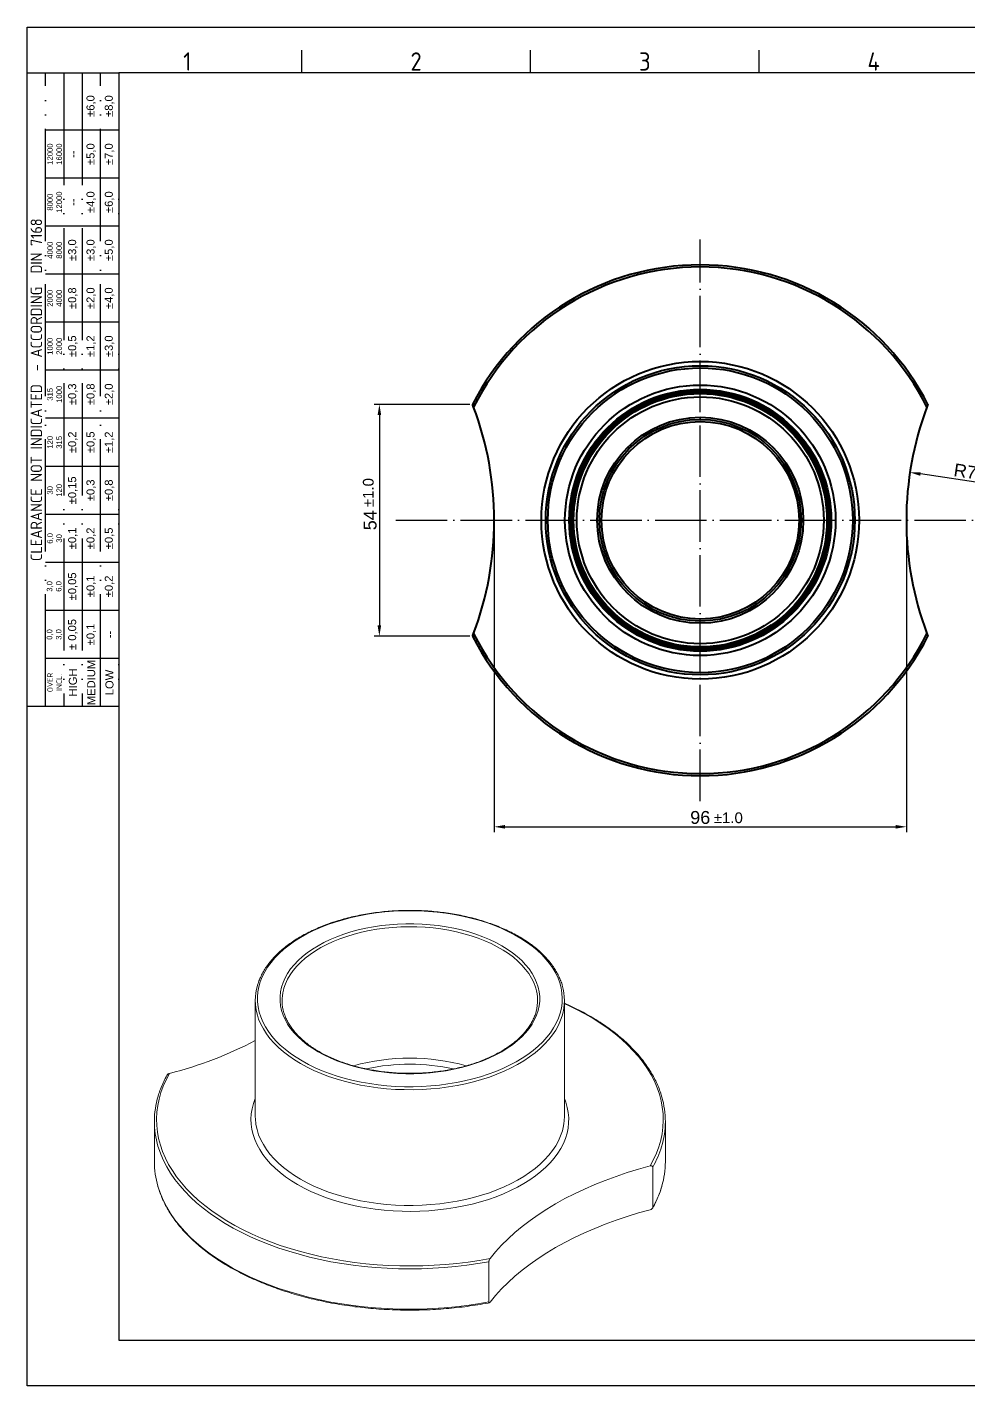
# Model space of a CAD drawing. Header units: millimetres. Extents: x 2429 to 2877, y 1091 to 1407.
# Drawn here: x 2429 to 2648.3, y 1091 to 1407.5 of the extents above; entities that cross this region are included whole.
import ezdxf
from ezdxf.enums import TextEntityAlignment as Align

# ---------------------------------------------------------------- set-up
doc = ezdxf.new("R2010")
doc.units = ezdxf.units.MM
doc.linetypes.add('ACAD_ISO04W100', pattern=[30, 24, -3, 0, -3])
doc.linetypes.add('ACAD_ISO05W100', pattern=[33, 24, -3, 0, -3, 0, -3])
for name, color, linetype, lineweight in [('AM_0', 7, 'Continuous', 40), ('AM_4', 1, 'ACAD_ISO04W100', 25), ('AM_5', 3, 'Continuous', 25), ('AM_BOR', 2, 'ACAD_ISO05W100', 35)]:
    doc.layers.add(name, color=color, linetype=linetype, lineweight=lineweight)
doc.styles.add('ACISOTS', font='isocp.shx', dxfattribs={"height": 1})
doc.styles.get("Standard").update_dxf_attribs({"font": 'arial.ttf'})
doc.dimstyles.new('ISO-25', dxfattribs={"dimtxt": 3, "dimasz": 2.5, "dimexe": 1.25, "dimexo": 0.625, "dimtad": 1, "dimtxsty": 'Standard', "dimcen": 2.5, "dimadec": 0, "dimazin": 0, "dimtfac": 1, "dimtmove": 0, "dimatfit": 3, "dimfxl": 1, "dimarcsym": 0})

# ---------------------------------------------------------------- blocks, each defined once
blk = doc.blocks.new('A3 ZTL')
for p, q in [((19.57, 280.82), (19.57, 9.78)), ((401.17, 280.82), (19.57, 280.82)), ((19.57, 9.78), (401.17, 9.78))]:
    blk.add_line(p, q)
at = {"layer": 'AM_BOR', "color": 135, "linetype": 'Continuous', "lineweight": 25}
for p, q in [((0, 0), (0, 290.61)), ((0, 290.61), (410.96, 290.61)), ((410.96, 0), (0, 0))]:
    blk.add_line(p, q, dxfattribs=at)
at = {"layer": 'AM_BOR', "color": 135, "lineweight": 25}
for p, q in [((58.71, 280.82), (58.71, 285.71)), ((107.63, 280.82), (107.63, 285.71)), ((156.56, 280.82), (156.56, 285.71)), ((3.91, 145.3), (3.91, 280.82)), ((7.83, 280.82), (7.83, 145.3)), ((11.74, 280.82), (11.74, 145.3)), ((15.66, 145.3), (15.66, 280.82)), ((19.57, 268.59), (3.91, 268.59)), ((19.57, 258.32), (3.91, 258.32)), ((19.57, 248.04), (3.91, 248.04)), ((19.57, 237.77), (3.91, 237.77)), ((19.57, 227.5), (3.91, 227.5)), ((19.57, 217.22), (3.91, 217.22)), ((19.57, 206.95), (3.91, 206.95)), ((19.57, 196.67), (3.91, 196.67)), ((19.57, 186.4), (3.91, 186.4)), ((19.57, 176.13), (3.91, 176.13)), ((19.57, 165.85), (3.91, 165.85)), ((19.57, 155.58), (3.91, 155.58))]:
    blk.add_line(p, q, dxfattribs=at)
blk.add_lwpolyline([(19.57, 145.3), (0, 145.3), (0, 280.82), (19.57, 280.82)], close=True, dxfattribs=at)
at = {"layer": 'AM_BOR', "color": 135, "lineweight": 25, "style": 'ACISOTS'}
for s, p in [('1', (34.25, 283.27)), ('2', (83.17, 283.27)), ('3', (132.09, 283.27)), ('4', (181.02, 283.27))]:
    blk.add_text(s, height=3.91, dxfattribs=at).set_placement(p, align=Align.MIDDLE)
at = {"layer": 'AM_BOR', "color": 135, "lineweight": 25, "attachment_point": 5, "rotation": 90}
for s, insert, char_height, width in [('±6,0', (13.7, 273.73), 1.712, 10.274), ('±8,0', (17.61, 273.73), 1.712, 10.274), ('12000\\P16000', (5.87, 263.45), 1.174, 10.274), ('±5,0', (13.7, 263.45), 1.712, 10.274), ('±7,0', (17.61, 263.45), 1.712, 10.274), ('--', (9.78, 263.45), 1.712, 10.274), ('8000\\P12000', (5.87, 253.18), 1.174, 10.274), ('--', (9.78, 253.18), 1.712, 10.274), ('±4,0', (13.7, 253.18), 1.712, 10.274), ('±6,0', (17.61, 253.18), 1.712, 10.274), ('{\\Fisocp.shx|c0;CLEARANCE NOT INDICATED  - ACCORDING  DIN 7168}', (1.96, 213.06), 2.4462, 135.5186), ('4000\\P8000', (5.87, 242.91), 1.174, 10.274), ('±3,0', (9.78, 242.91), 1.712, 10.274), ('±3,0', (13.7, 242.91), 1.712, 10.274), ('±5,0', (17.61, 242.91), 1.712, 10.274), ('2000\\P4000', (5.87, 232.63), 1.174, 10.274), ('±0,8', (9.78, 232.63), 1.712, 10.274), ('±2,0', (13.7, 232.63), 1.712, 10.274), ('±4,0', (17.61, 232.63), 1.712, 10.274), ('1000\\P2000', (5.87, 222.36), 1.174, 10.274), ('±0,5', (9.78, 222.36), 1.712, 10.274), ('±1,2', (13.7, 222.36), 1.712, 10.274), ('±3,0', (17.61, 222.36), 1.712, 10.274), ('315\\P1000', (5.87, 212.08), 1.174, 10.274), ('±0,3', (9.78, 212.08), 1.712, 10.274), ('±0,8', (13.7, 212.08), 1.712, 10.274), ('±2,0', (17.61, 212.08), 1.712, 10.274), ('±0,2', (9.78, 201.81), 1.712, 10.274), ('±0,5', (13.7, 201.81), 1.712, 10.274), ('±1,2', (17.61, 201.81), 1.712, 10.274), ('120\\P315', (5.87, 201.81), 1.174, 10.274), ('30\\P120', (5.87, 191.54), 1.174, 10.274), ('±0,15', (9.78, 191.54), 1.712, 10.274), ('±0,3', (13.7, 191.54), 1.712, 10.274), ('±0,8', (17.61, 191.54), 1.712, 10.274), ('±0,1', (9.78, 181.26), 1.712, 10.274), ('±0,2', (13.7, 181.26), 1.712, 10.274), ('±0,5', (17.61, 181.26), 1.712, 10.274), ('6,0\\P30', (5.87, 181.26), 1.174, 10.274), ('3,0\\P6,0', (5.87, 170.99), 1.174, 10.274), ('±0,05', (9.78, 170.99), 1.712, 10.274), ('±0,1', (13.7, 170.99), 1.712, 10.274), ('±0,2', (17.61, 170.99), 1.712, 10.274), ('± 0,05', (9.78, 160.71), 1.712, 10.274), ('\\pt4.69206;±0,1', (13.7, 160.71), 1.7123, 10.274), ('0,0\\P3,0', (5.87, 160.71), 1.174, 10.274), ('--', (17.61, 160.71), 1.712, 10.274), ('MEDIUM', (13.7, 150.44), 1.712, 10.274), ('{\\Fisocp.shx|c0;OVER\\PINCL.}', (5.87, 150.44), 1.1742, 10.274), ('HIGH', (9.78, 150.44), 1.712, 10.274), ('LOW', (17.61, 150.44), 1.712, 10.274)]:
    blk.add_mtext(s, dxfattribs=dict(at, insert=insert, char_height=char_height, width=width))
blk = doc.blocks.new('*D19')
at = {"layer": 'AM_5', "color": 0, "lineweight": -2, "transparency": 16777216}
for p, q in [((2532.15, 1319.61), (2509.82, 1319.61)), ((2511.07, 1317.11), (2511.07, 1268.11)), ((2532.15, 1265.61), (2509.82, 1265.61))]:
    blk.add_line(p, q, dxfattribs=at)
at = {"layer": 'AM_5', "color": 0, "transparency": 16777216}
for points in [[(2510.65, 1317.11), (2511.48, 1317.11), (2511.07, 1319.61)], [(2510.65, 1268.11), (2511.48, 1268.11), (2511.07, 1265.61)]]:
    blk.add_solid(points, dxfattribs=at)
at = {"layer": 'Defpoints', "color": 0, "transparency": 16777216}
for p in [(2532.77, 1319.61), (2511.07, 1265.61), (2532.77, 1265.61)]:
    blk.add_point(p, dxfattribs=at)
at = {"layer": 'AM_5', "color": 0, "transparency": 16777216, "insert": (2508.92, 1292.61), "char_height": 3, "attachment_point": 5, "rotation": 90}
blk.add_mtext('54', dxfattribs=at)
blk = doc.blocks.new('*D20')
at = {"layer": 'AM_5', "color": 0, "lineweight": -2, "transparency": 16777216}
blk.add_line((2652.53, 1301.07), (2637.09, 1303.39), dxfattribs=at)
at = {"layer": 'AM_5', "color": 0, "transparency": 16777216}
blk.add_solid([(2637.16, 1303.8), (2637.03, 1302.98), (2634.62, 1303.76)], dxfattribs=at)
at = {"layer": 'Defpoints', "color": 0, "transparency": 16777216}
for p in [(2634.62, 1303.76), (2708.79, 1292.61)]:
    blk.add_point(p, dxfattribs=at)
at = {"layer": 'AM_5', "color": 0, "transparency": 16777216, "insert": (2648.68, 1303.82), "char_height": 3, "attachment_point": 5, "rotation": 351.4464}
blk.add_mtext('R75', dxfattribs=at)
blk = doc.blocks.new('*D21')
at = {"layer": 'AM_5', "color": 0, "lineweight": -2, "transparency": 16777216}
for p, q in [((2537.8, 1291.98), (2537.8, 1219.96)), ((2633.79, 1291.98), (2633.79, 1219.96)), ((2540.3, 1221.21), (2631.29, 1221.21))]:
    blk.add_line(p, q, dxfattribs=at)
at = {"layer": 'AM_5', "color": 0, "transparency": 16777216}
for points in [[(2540.3, 1221.63), (2540.3, 1220.79), (2537.8, 1221.21)], [(2631.29, 1221.63), (2631.29, 1220.79), (2633.79, 1221.21)]]:
    blk.add_solid(points, dxfattribs=at)
at = {"layer": 'Defpoints', "color": 0, "transparency": 16777216}
for p in [(2537.8, 1292.61), (2633.79, 1292.61), (2633.79, 1221.21)]:
    blk.add_point(p, dxfattribs=at)
at = {"layer": 'AM_5', "color": 0, "transparency": 16777216, "insert": (2585.79, 1223.37), "char_height": 3, "attachment_point": 5}
blk.add_mtext('96', dxfattribs=at)

msp = doc.modelspace()

# ---------------------------------------------------------------- linework, layer by layer
at = {"color": 7, "linetype": 'Continuous', "lineweight": 15}
for p, q in [((2482.169, 1180.75), (2482.169, 1153.805)), ((2554.169, 1153.805), (2554.169, 1180.75)), ((2458.669, 1152.58), (2458.669, 1143.19)), ((2577.669, 1143.19), (2577.669, 1152.58)), ((2574.753, 1132.568), (2574.753, 1141.958)), ((2536.569, 1119.915), (2536.569, 1110.525))]:
    msp.add_line(p, q, dxfattribs=at)
at = {"color": 7, "linetype": 'Continuous', "lineweight": 15, "flags": 128}
for points in [[(2493.067, 1166.668), (2494.555, 1165.857), (2496.121, 1165.097), (2497.761, 1164.39), (2499.468, 1163.739), (2501.238, 1163.146), (2503.064, 1162.613), (2504.939, 1162.141), (2506.859, 1161.733), (2508.817, 1161.389), (2510.805, 1161.111), (2512.818, 1160.899), (2514.849, 1160.755), (2516.891, 1160.678), (2518.937, 1160.67), (2520.98, 1160.729), (2523.014, 1160.857), (2525.032, 1161.052), (2527.028, 1161.313), (2528.993, 1161.641), (2530.923, 1162.033), (2532.811, 1162.489), (2534.65, 1163.007), (2536.434, 1163.585), (2538.157, 1164.222), (2539.814, 1164.915), (2541.399, 1165.662), (2542.907, 1166.46), (2544.333, 1167.307), (2545.672, 1168.201), (2546.92, 1169.137), (2548.072, 1170.113), (2549.124, 1171.126), (2550.074, 1172.172), (2550.918, 1173.248), (2551.653, 1174.35), (2552.277, 1175.475), (2552.788, 1176.619), (2553.183, 1177.778), (2553.462, 1178.948), (2553.624, 1180.126), (2553.669, 1181.306), (2553.595, 1182.487), (2553.403, 1183.663), (2553.095, 1184.831), (2552.671, 1185.986), (2552.132, 1187.125), (2551.48, 1188.245), (2550.717, 1189.341), (2549.847, 1190.41), (2548.871, 1191.448), (2547.793, 1192.452), (2546.617, 1193.419), (2545.346, 1194.344), (2543.985, 1195.226), (2542.538, 1196.062), (2541.01, 1196.847), (2539.407, 1197.581), (2537.732, 1198.26), (2535.993, 1198.882), (2534.195, 1199.446), (2532.343, 1199.948), (2530.445, 1200.388), (2528.505, 1200.765), (2526.531, 1201.076), (2524.53, 1201.321), (2522.507, 1201.499), (2520.47, 1201.609), (2518.425, 1201.652), (2516.38, 1201.626), (2514.34, 1201.533), (2512.313, 1201.372), (2510.306, 1201.143), (2508.324, 1200.849), (2506.376, 1200.488), (2504.466, 1200.064), (2502.602, 1199.577), (2500.79, 1199.029), (2499.035, 1198.421), (2497.344, 1197.756), (2495.723, 1197.036), (2494.176, 1196.263), (2492.708, 1195.44), (2491.325, 1194.569), (2490.031, 1193.654), (2488.831, 1192.697), (2487.728, 1191.703), (2486.727, 1190.673), (2485.829, 1189.611), (2485.04, 1188.521), (2484.36, 1187.407), (2483.792, 1186.273), (2483.339, 1185.121), (2483.002, 1183.956), (2482.781, 1182.781), (2482.678, 1181.602), (2482.692, 1180.421), (2482.825, 1179.242), (2483.075, 1178.07), (2483.442, 1176.908), (2483.924, 1175.76), (2484.519, 1174.63), (2485.227, 1173.521), (2486.044, 1172.438), (2486.967, 1171.384), (2487.995, 1170.363), (2489.122, 1169.377), (2490.346, 1168.431), (2491.663, 1167.526), (2493.067, 1166.668)], [(2496.779, 1168.811), (2495.479, 1169.61), (2494.267, 1170.456), (2493.15, 1171.343), (2492.132, 1172.269), (2491.217, 1173.231), (2490.407, 1174.223), (2489.708, 1175.243), (2489.121, 1176.287), (2488.648, 1177.349), (2488.292, 1178.427), (2488.054, 1179.515), (2487.934, 1180.61), (2487.934, 1181.707), (2488.054, 1182.802), (2488.292, 1183.891), (2488.648, 1184.968), (2489.121, 1186.031), (2489.708, 1187.074), (2490.407, 1188.094), (2491.217, 1189.087), (2492.132, 1190.048), (2493.15, 1190.974), (2494.267, 1191.862), (2495.479, 1192.707), (2496.779, 1193.507), (2498.165, 1194.258), (2499.629, 1194.957), (2501.166, 1195.602), (2502.771, 1196.19), (2504.436, 1196.718), (2506.156, 1197.185), (2507.923, 1197.589), (2509.73, 1197.928), (2511.571, 1198.201), (2513.437, 1198.407), (2515.323, 1198.544), (2517.219, 1198.613), (2519.12, 1198.613), (2521.016, 1198.544), (2522.902, 1198.407), (2524.768, 1198.201), (2526.609, 1197.928), (2528.416, 1197.589), (2530.183, 1197.185), (2531.903, 1196.718), (2533.568, 1196.19), (2535.172, 1195.602), (2536.71, 1194.957), (2538.174, 1194.258), (2539.559, 1193.507), (2540.86, 1192.707), (2542.072, 1191.862), (2543.189, 1190.974), (2544.207, 1190.048), (2545.122, 1189.087), (2545.932, 1188.094), (2546.631, 1187.074), (2547.218, 1186.031), (2547.691, 1184.968), (2548.047, 1183.891), (2548.285, 1182.802), (2548.405, 1181.707), (2548.405, 1180.61), (2548.285, 1179.515), (2548.047, 1178.427), (2547.691, 1177.349), (2547.218, 1176.287), (2546.631, 1175.243), (2545.932, 1174.223), (2545.122, 1173.231), (2544.207, 1172.269), (2543.189, 1171.343), (2542.072, 1170.456), (2540.86, 1169.61), (2539.559, 1168.811), (2538.174, 1168.06), (2536.71, 1167.36), (2535.172, 1166.715), (2533.568, 1166.128), (2531.903, 1165.599), (2530.183, 1165.132), (2528.416, 1164.728), (2526.609, 1164.389), (2524.768, 1164.116), (2522.902, 1163.911), (2521.016, 1163.773), (2519.12, 1163.704), (2517.219, 1163.704), (2515.323, 1163.773), (2513.437, 1163.911), (2511.571, 1164.116), (2509.73, 1164.389), (2507.923, 1164.728), (2506.156, 1165.132), (2504.436, 1165.599), (2502.771, 1166.128), (2501.166, 1166.715), (2499.629, 1167.36), (2498.165, 1168.06), (2496.779, 1168.811)], [(2462.204, 1163.77), (2461.417, 1162.299), (2460.746, 1160.809), (2460.192, 1159.303), (2459.757, 1157.784), (2459.442, 1156.255), (2459.246, 1154.72), (2459.17, 1153.181), (2459.216, 1151.642), (2459.381, 1150.105), (2459.667, 1148.575), (2460.072, 1147.053), (2460.596, 1145.544), (2461.238, 1144.049), (2461.995, 1142.573), (2462.868, 1141.119), (2463.854, 1139.688), (2464.95, 1138.285), (2466.156, 1136.911), (2467.467, 1135.571), (2468.882, 1134.266), (2470.398, 1132.999), (2472.012, 1131.774), (2473.719, 1130.591), (2475.518, 1129.455), (2477.404, 1128.366), (2479.373, 1127.328), (2481.421, 1126.342), (2483.544, 1125.41), (2485.738, 1124.535), (2487.999, 1123.718), (2490.321, 1122.961), (2492.7, 1122.265), (2495.13, 1121.632), (2497.608, 1121.063), (2500.128, 1120.56), (2502.685, 1120.122), (2505.274, 1119.752), (2507.889, 1119.449), (2510.524, 1119.215), (2513.176, 1119.05), (2515.838, 1118.955), (2518.504, 1118.929), (2521.17, 1118.972), (2523.829, 1119.085), (2526.477, 1119.267), (2529.108, 1119.519), (2531.717, 1119.838), (2534.298, 1120.226), (2536.846, 1120.68)], [(2482.169, 1153.805), (2482.193, 1153.056), (2482.289, 1152.113)], [(2554.045, 1152.079), (2554.124, 1152.757), (2554.169, 1153.805)], [(2574.135, 1142.206), (2571.435, 1141.461), (2568.788, 1140.653), (2566.199, 1139.786), (2563.672, 1138.859), (2561.211, 1137.875), (2558.821, 1136.835), (2556.503, 1135.741), (2554.264, 1134.595), (2552.105, 1133.397), (2550.031, 1132.151), (2548.045, 1130.858), (2546.15, 1129.521), (2544.348, 1128.141), (2542.644, 1126.72), (2541.039, 1125.261), (2539.536, 1123.767), (2538.138, 1122.239), (2536.846, 1120.68)], [(2536.846, 1110.473), (2538.138, 1112.032), (2539.536, 1113.56), (2541.039, 1115.054), (2542.644, 1116.513), (2544.348, 1117.934), (2546.15, 1119.314), (2548.045, 1120.652), (2550.031, 1121.944), (2552.105, 1123.191), (2554.264, 1124.388), (2556.503, 1125.535), (2558.821, 1126.629), (2561.211, 1127.669), (2563.672, 1128.653), (2566.199, 1129.579), (2568.788, 1130.447), (2571.435, 1131.254), (2574.135, 1131.999)]]:
    msp.add_lwpolyline(points, dxfattribs=at)
at = {"color": 8, "linetype": 'Continuous', "lineweight": 15, "flags": 128}
for points in [[(2547.492, 1183.65), (2547.426, 1183.867), (2547.024, 1184.932), (2546.507, 1185.98), (2545.875, 1187.007), (2545.132, 1188.009), (2544.28, 1188.981), (2543.324, 1189.921), (2542.265, 1190.823), (2541.11, 1191.685), (2539.863, 1192.503), (2538.528, 1193.274), (2537.111, 1193.994), (2535.618, 1194.661), (2534.054, 1195.272), (2532.427, 1195.824), (2530.742, 1196.316), (2529.007, 1196.745), (2527.228, 1197.109), (2525.412, 1197.408), (2523.568, 1197.64), (2521.701, 1197.803), (2519.821, 1197.898), (2517.933, 1197.924), (2516.047, 1197.881), (2514.169, 1197.769), (2512.308, 1197.588), (2510.47, 1197.34), (2508.663, 1197.024), (2506.894, 1196.643), (2505.17, 1196.199), (2503.499, 1195.692), (2501.887, 1195.124), (2500.341, 1194.499), (2498.866, 1193.819), (2497.469, 1193.086), (2496.156, 1192.303), (2494.931, 1191.474), (2493.8, 1190.601), (2492.766, 1189.689), (2491.836, 1188.741), (2491.011, 1187.761), (2490.295, 1186.752), (2489.692, 1185.72), (2489.203, 1184.667), (2488.831, 1183.599), (2488.72, 1183.186)], [(2492.714, 1166.055), (2491.289, 1166.926), (2489.954, 1167.843), (2488.713, 1168.803), (2487.57, 1169.803), (2486.528, 1170.838), (2485.591, 1171.907), (2484.763, 1173.005), (2484.045, 1174.129), (2483.441, 1175.275), (2482.953, 1176.439), (2482.661, 1177.328)], [(2574.135, 1142.206), (2574.922, 1143.677), (2575.593, 1145.167), (2576.147, 1146.673), (2576.582, 1148.192), (2576.897, 1149.721), (2577.093, 1151.256), (2577.169, 1152.795), (2577.123, 1154.334), (2576.958, 1155.871), (2576.672, 1157.401), (2576.267, 1158.923), (2575.743, 1160.433), (2575.101, 1161.927), (2574.343, 1163.403), (2573.471, 1164.858), (2572.485, 1166.288), (2571.389, 1167.692), (2570.183, 1169.065), (2568.872, 1170.405), (2567.457, 1171.71), (2565.941, 1172.977), (2564.327, 1174.203), (2562.62, 1175.385), (2560.821, 1176.522), (2558.935, 1177.61), (2556.966, 1178.649), (2554.918, 1179.634), (2554.169, 1179.973)], [(2553.637, 1177.189), (2553.275, 1176.147), (2552.757, 1174.987), (2552.125, 1173.846), (2551.379, 1172.728), (2550.524, 1171.637), (2549.56, 1170.576), (2548.493, 1169.549), (2547.325, 1168.559), (2546.059, 1167.61), (2544.702, 1166.704), (2543.256, 1165.845), (2541.727, 1165.035), (2540.119, 1164.278), (2538.439, 1163.575), (2536.691, 1162.93), (2534.882, 1162.343), (2533.017, 1161.818), (2531.103, 1161.356), (2529.146, 1160.958), (2527.152, 1160.626), (2525.129, 1160.36), (2523.083, 1160.163), (2521.02, 1160.033), (2518.948, 1159.973), (2516.873, 1159.982), (2514.802, 1160.059), (2512.743, 1160.206), (2510.702, 1160.42), (2508.685, 1160.702), (2506.7, 1161.051), (2504.753, 1161.465), (2502.851, 1161.944), (2500.999, 1162.484), (2499.205, 1163.086), (2497.474, 1163.746), (2495.811, 1164.462), (2494.222, 1165.233), (2492.714, 1166.055)], [(2492.007, 1137.885), (2490.568, 1138.763), (2489.218, 1139.687), (2487.961, 1140.654), (2486.801, 1141.661), (2485.741, 1142.703), (2484.785, 1143.779), (2483.936, 1144.884), (2483.197, 1146.015), (2482.569, 1147.168), (2482.056, 1148.34), (2481.658, 1149.527), (2481.378, 1150.725), (2481.215, 1151.931), (2481.17, 1153.139), (2481.244, 1154.347), (2481.437, 1155.551), (2481.747, 1156.747), (2482.169, 1157.92)], [(2554.169, 1157.92), (2554.496, 1157.044), (2554.836, 1155.851), (2555.057, 1154.649), (2555.161, 1153.441), (2555.146, 1152.233), (2555.013, 1151.026), (2554.762, 1149.826), (2554.393, 1148.636), (2553.909, 1147.46), (2553.31, 1146.301), (2552.598, 1145.164), (2551.776, 1144.053), (2550.847, 1142.969), (2549.813, 1141.918), (2548.677, 1140.902), (2547.444, 1139.925), (2546.117, 1138.99), (2544.7, 1138.1), (2543.198, 1137.257), (2541.617, 1136.465), (2539.96, 1135.726), (2538.233, 1135.042), (2536.442, 1134.415), (2534.593, 1133.848), (2532.691, 1133.342), (2530.742, 1132.899), (2528.753, 1132.521), (2526.731, 1132.208), (2524.68, 1131.962), (2522.609, 1131.783), (2520.524, 1131.672), (2518.431, 1131.629), (2516.338, 1131.655), (2514.25, 1131.749), (2512.175, 1131.911), (2510.119, 1132.14), (2508.088, 1132.437), (2506.09, 1132.799), (2504.131, 1133.226), (2502.217, 1133.716), (2500.354, 1134.268), (2498.548, 1134.879), (2496.804, 1135.549), (2495.13, 1136.275), (2493.529, 1137.054), (2492.007, 1137.885)], [(2482.289, 1152.113), (2482.327, 1151.861), (2482.581, 1150.672), (2482.953, 1149.494), (2483.441, 1148.329), (2484.045, 1147.183), (2484.763, 1146.06), (2485.591, 1144.961), (2486.528, 1143.893), (2487.57, 1142.857), (2488.713, 1141.857), (2489.954, 1140.897), (2491.289, 1139.98), (2492.714, 1139.109)], [(2492.714, 1139.109), (2494.222, 1138.287), (2495.811, 1137.516), (2497.474, 1136.8), (2499.205, 1136.14), (2500.999, 1135.538), (2502.851, 1134.998), (2504.753, 1134.519), (2506.7, 1134.105), (2508.685, 1133.757), (2510.702, 1133.474), (2512.743, 1133.26), (2514.802, 1133.113), (2516.873, 1133.036), (2518.948, 1133.027), (2521.02, 1133.088), (2523.083, 1133.217), (2525.129, 1133.414), (2527.152, 1133.68), (2529.146, 1134.012), (2531.103, 1134.41), (2533.017, 1134.872), (2534.882, 1135.397), (2536.691, 1135.984), (2538.439, 1136.629), (2540.119, 1137.332), (2541.727, 1138.089), (2543.256, 1138.899), (2544.702, 1139.758), (2546.059, 1140.664), (2547.325, 1141.613), (2548.493, 1142.603), (2549.56, 1143.63), (2550.524, 1144.691), (2551.379, 1145.782), (2552.125, 1146.9), (2552.757, 1148.041), (2553.275, 1149.201), (2553.676, 1150.376), (2553.959, 1151.563), (2554.045, 1152.079)], [(2536.569, 1119.915), (2534.012, 1119.471), (2531.422, 1119.094), (2528.806, 1118.784), (2526.168, 1118.543), (2523.514, 1118.37), (2520.849, 1118.266), (2518.179, 1118.231), (2515.509, 1118.266), (2512.845, 1118.369), (2510.191, 1118.541), (2507.553, 1118.782), (2504.936, 1119.091), (2502.347, 1119.468), (2499.789, 1119.911), (2497.268, 1120.42), (2494.789, 1120.994), (2492.357, 1121.632), (2489.978, 1122.332), (2487.655, 1123.092), (2485.393, 1123.913), (2483.198, 1124.791), (2481.073, 1125.724), (2479.023, 1126.713), (2477.051, 1127.753), (2475.163, 1128.843), (2473.361, 1129.981), (2471.65, 1131.164), (2470.032, 1132.391), (2468.511, 1133.659), (2467.09, 1134.964), (2465.772, 1136.305), (2464.56, 1137.679), (2463.456, 1139.083), (2462.462, 1140.514), (2461.58, 1141.969), (2460.812, 1143.445), (2460.16, 1144.941), (2459.624, 1146.451), (2459.508, 1146.832)], [(2459.485, 1137.522), (2459.624, 1137.061), (2460.16, 1135.55), (2460.812, 1134.055), (2461.58, 1132.579), (2462.462, 1131.123), (2463.456, 1129.692), (2464.56, 1128.289), (2465.772, 1126.915), (2467.09, 1125.574), (2468.511, 1124.268), (2470.032, 1123.001), (2471.65, 1121.774), (2473.361, 1120.591), (2475.163, 1119.453), (2477.051, 1118.363), (2479.023, 1117.322), (2481.073, 1116.334), (2483.198, 1115.4), (2485.393, 1114.522), (2487.655, 1113.702), (2489.978, 1112.941), (2492.357, 1112.242), (2494.789, 1111.604), (2497.268, 1111.03), (2499.789, 1110.521), (2502.347, 1110.078), (2504.936, 1109.701), (2507.553, 1109.392), (2510.191, 1109.151), (2512.845, 1108.979), (2515.509, 1108.875), (2518.179, 1108.841), (2520.849, 1108.876), (2523.514, 1108.98), (2526.168, 1109.153), (2528.806, 1109.394), (2531.422, 1109.704), (2534.012, 1110.081), (2536.569, 1110.525)]]:
    msp.add_lwpolyline(points, dxfattribs=at)
at = {"color": 7, "linetype": 'Continuous', "lineweight": 15}
for centre, radius, start, end in [((2494.389, 1180.751), 12.217, 163.53073, 196.26765), ((2537.826, 1180.752), 10.091, 345.50248, 16.68916), ((2541.927, 1180.75), 12.24, 343.08559, 16.81893), ((2498.515, 1180.749), 10.094, 166.02932, 196.60865), ((2439.854, 1251.854), 90.875, 284.23719, 297.75186), ((2478.838, 1152.581), 20.166, 163.05285, 196.56178), ((2557.501, 1152.579), 20.166, 343.05285, 16.56178), ((2479.009, 1143.224), 20.339, 180.09669, 196.27899), ((2557.398, 1143.214), 20.271, 343.53955, 359.9322)]:
    msp.add_arc(centre, radius, start, end, dxfattribs=at)
at = {"color": 8, "linetype": 'Continuous', "lineweight": 15}
for centre, radius, start, end in [((2518.17, 1117.894), 49.424, 74.63608, 105.37817), ((2518.169, 1117.387), 48.528, 77.8825, 102.06106), ((2554.544, 1153.453), 23.249, 330.36833, 343.11693), ((2554.582, 1144.044), 23.207, 330.36104, 343.54263)]:
    msp.add_arc(centre, radius, start, end, dxfattribs=at)
at = {"color": 7, "linetype": 'Continuous', "lineweight": 15}
for points, knots in [([(2553.626, 1184.386), (2553.618, 1184.414), (2553.515, 1184.819), (2553.216, 1185.592), (2552.725, 1186.698), (2552.119, 1187.785), (2551.416, 1188.852), (2550.614, 1189.895), (2549.715, 1190.911), (2548.723, 1191.897), (2547.64, 1192.849), (2546.47, 1193.765), (2545.216, 1194.643), (2543.882, 1195.479), (2542.473, 1196.271), (2540.992, 1197.016), (2539.444, 1197.713), (2537.833, 1198.361), (2536.165, 1198.955), (2534.445, 1199.497), (2532.677, 1199.982), (2530.866, 1200.412), (2529.018, 1200.783), (2527.138, 1201.096), (2525.233, 1201.348), (2523.306, 1201.541), (2521.365, 1201.672), (2519.414, 1201.742), (2517.459, 1201.75), (2515.507, 1201.697), (2513.562, 1201.583), (2511.631, 1201.407), (2509.719, 1201.171), (2507.832, 1200.874), (2505.975, 1200.519), (2504.154, 1200.106), (2502.374, 1199.635), (2500.64, 1199.109), (2498.957, 1198.529), (2497.33, 1197.896), (2495.765, 1197.212), (2494.265, 1196.479), (2492.835, 1195.7), (2491.479, 1194.875), (2490.202, 1194.008), (2489.008, 1193.101), (2487.899, 1192.157), (2486.88, 1191.177), (2485.953, 1190.166), (2485.123, 1189.127), (2484.391, 1188.061), (2483.758, 1186.974), (2483.234, 1185.867), (2482.88, 1184.977), (2482.738, 1184.452), (2482.699, 1184.305)], [0, 0, 0, 0, 0.0014463, 0.0206704, 0.0399294, 0.0592273, 0.078564, 0.0979363, 0.1173389, 0.1367657, 0.1562106, 0.1756679, 0.195133, 0.2146023, 0.2340727, 0.2535419, 0.2730087, 0.2924725, 0.3119328, 0.3313896, 0.350843, 0.3702931, 0.3897403, 0.409185, 0.4286275, 0.4480683, 0.4675078, 0.4869464, 0.5063847, 0.5258231, 0.5452619, 0.5647016, 0.5841427, 0.6035855, 0.6230306, 0.6424785, 0.6619295, 0.6813841, 0.7008425, 0.7203052, 0.7397722, 0.7592435, 0.7787189, 0.7981978, 0.8176791, 0.8371609, 0.8566403, 0.8761138, 0.8955766, 0.9150234, 0.9344477, 0.9538429, 0.9732029, 0.9925233, 1, 1, 1, 1]), ([(2497.029, 1168.835), (2496.813, 1168.962), (2496.186, 1169.331), (2495.206, 1169.973), (2494.121, 1170.771), (2493.122, 1171.603), (2492.212, 1172.467), (2491.394, 1173.358), (2490.671, 1174.275), (2490.044, 1175.213), (2489.518, 1176.17), (2489.107, 1177.085), (2488.921, 1177.685), (2488.837, 1177.957)], [0, 0, 0, 0, 0.0506347, 0.1469919, 0.2433448, 0.3396992, 0.4360745, 0.5324988, 0.6290087, 0.7256501, 0.8224753, 0.9195379, 1, 1, 1, 1]), ([(2547.598, 1178.308), (2547.582, 1178.235), (2547.493, 1177.83), (2547.228, 1177.098), (2546.8, 1176.12), (2546.261, 1175.158), (2545.626, 1174.216), (2544.893, 1173.298), (2544.066, 1172.405), (2543.148, 1171.542), (2542.14, 1170.711), (2541.048, 1169.915), (2539.875, 1169.156), (2538.624, 1168.438), (2537.3, 1167.764), (2535.907, 1167.135), (2534.451, 1166.554), (2532.936, 1166.024), (2531.369, 1165.546), (2529.754, 1165.122), (2528.098, 1164.754), (2526.405, 1164.443), (2524.683, 1164.191), (2522.938, 1163.998), (2521.176, 1163.865), (2519.402, 1163.792), (2517.624, 1163.78), (2515.849, 1163.829), (2514.081, 1163.939), (2512.328, 1164.109), (2510.596, 1164.339), (2508.892, 1164.627), (2507.221, 1164.973), (2505.589, 1165.376), (2504.002, 1165.833), (2502.466, 1166.343), (2500.987, 1166.905), (2499.57, 1167.516), (2498.243, 1168.157), (2497.425, 1168.614), (2497.029, 1168.835)], [0, 0, 0, 0, 0.0059661, 0.0332447, 0.0604465, 0.0875663, 0.11461, 0.1415894, 0.1685189, 0.1954124, 0.2222821, 0.2491377, 0.2759867, 0.302834, 0.3296825, 0.3565348, 0.3833927, 0.4102569, 0.4371275, 0.4640046, 0.4908875, 0.5177757, 0.5446685, 0.571565, 0.5984644, 0.6253658, 0.6522683, 0.6791709, 0.7060726, 0.7329723, 0.7598692, 0.7867622, 0.8136506, 0.8405334, 0.8674099, 0.8942792, 0.9211409, 0.9479946, 0.9748404, 1, 1, 1, 1]), ([(2576.804, 1158.419), (2576.731, 1158.675), (2576.521, 1159.412), (2576.059, 1160.617), (2575.429, 1162.033), (2574.69, 1163.431), (2573.852, 1164.81), (2572.914, 1166.167), (2571.878, 1167.5), (2570.745, 1168.806), (2569.518, 1170.084), (2568.2, 1171.329), (2566.792, 1172.541), (2565.297, 1173.717), (2563.717, 1174.854), (2562.057, 1175.952), (2560.318, 1177.007), (2558.505, 1178.02), (2556.616, 1178.983), (2555.168, 1179.677), (2554.331, 1180.035), (2554.169, 1180.104)], [0, 0, 0, 0, 0.0297916, 0.085773, 0.1418063, 0.1978945, 0.2540372, 0.3102313, 0.3664715, 0.4227514, 0.4790642, 0.5354032, 0.5917622, 0.6481355, 0.7045186, 0.7609074, 0.8172988, 0.8736899, 0.9300789, 0.9864646, 1, 1, 1, 1]), ([(2461.64, 1163.381), (2461.627, 1163.359), (2461.345, 1162.874), (2460.857, 1161.915), (2460.23, 1160.496), (2459.804, 1159.373), (2459.621, 1158.722), (2459.573, 1158.552)], [0, 0, 0, 0, 0.0140636, 0.3084917, 0.6027116, 0.8966368, 1, 1, 1, 1]), ([(2461.643, 1163.379), (2461.651, 1163.397), (2461.687, 1163.465), (2461.809, 1163.582), (2461.994, 1163.703), (2462.136, 1163.748), (2462.204, 1163.77)], [0, 0, 0, 0, 0.0867531, 0.3460623, 0.6911809, 1, 1, 1, 1]), ([(2574.753, 1141.958), (2574.753, 1142.022), (2574.73, 1142.078), (2574.652, 1142.164), (2574.599, 1142.194), (2574.418, 1142.25), (2574.277, 1142.243), (2574.135, 1142.206)], [0, 0, 0, 0, 0.25, 0.25, 0.5, 0.5, 1, 1, 1, 1]), ([(2459.51, 1137.432), (2459.591, 1137.149), (2459.809, 1136.384), (2460.279, 1135.152), (2460.91, 1133.737), (2461.649, 1132.338), (2462.487, 1130.959), (2463.425, 1129.602), (2464.461, 1128.269), (2465.594, 1126.963), (2466.821, 1125.686), (2468.139, 1124.44), (2469.547, 1123.229), (2471.042, 1122.053), (2472.622, 1120.915), (2474.282, 1119.818), (2476.021, 1118.762), (2477.835, 1117.75), (2479.72, 1116.784), (2481.674, 1115.866), (2483.693, 1114.996), (2485.773, 1114.177), (2487.911, 1113.409), (2490.102, 1112.695), (2492.343, 1112.035), (2494.63, 1111.431), (2496.959, 1110.884), (2499.326, 1110.393), (2501.726, 1109.962), (2504.155, 1109.589), (2506.609, 1109.276), (2509.084, 1109.024), (2511.574, 1108.832), (2514.077, 1108.701), (2516.586, 1108.632), (2519.099, 1108.624), (2521.609, 1108.677), (2524.114, 1108.792), (2526.608, 1108.968), (2529.087, 1109.205), (2531.547, 1109.501), (2533.982, 1109.861), (2535.691, 1110.15), (2536.584, 1110.323), (2536.683, 1110.343)], [0, 0, 0, 0, 0.0143789, 0.0387966, 0.0632369, 0.0877011, 0.1121892, 0.1366996, 0.1612302, 0.1857781, 0.2103403, 0.234914, 0.2594963, 0.284085, 0.3086779, 0.3332732, 0.3578698, 0.3824662, 0.4070616, 0.4316556, 0.4562478, 0.480838, 0.505426, 0.5300119, 0.5545957, 0.5791774, 0.6037572, 0.6283353, 0.6529117, 0.6774868, 0.7020607, 0.7266335, 0.7512055, 0.775777, 0.8003481, 0.824919, 0.8494899, 0.874061, 0.8986326, 0.9232047, 0.9477777, 0.9723518, 0.9969271, 1, 1, 1, 1]), ([(2574.699, 1132.389), (2574.712, 1132.411), (2574.994, 1132.895), (2575.482, 1133.854), (2576.109, 1135.273), (2576.553, 1136.449), (2576.75, 1137.155), (2576.813, 1137.379)], [0, 0, 0, 0, 0.0136273, 0.2987026, 0.5835762, 0.8681645, 1, 1, 1, 1]), ([(2574.135, 1131.999), (2574.277, 1132.037), (2574.419, 1132.104), (2574.598, 1132.252), (2574.652, 1132.309), (2574.73, 1132.435), (2574.753, 1132.504), (2574.753, 1132.568)], [0, 0, 0, 0, 0.5, 0.5, 0.75, 0.75, 1, 1, 1, 1]), ([(2536.846, 1120.68), (2536.782, 1120.598), (2536.718, 1120.486), (2536.638, 1120.28), (2536.614, 1120.206), (2536.58, 1120.055), (2536.569, 1119.979), (2536.569, 1119.915)], [0, 0, 0, 0, 0.5, 0.5, 0.75, 0.75, 1, 1, 1, 1]), ([(2536.569, 1110.525), (2536.569, 1110.461), (2536.58, 1110.412), (2536.614, 1110.351), (2536.638, 1110.338), (2536.718, 1110.34), (2536.782, 1110.391), (2536.846, 1110.473)], [0, 0, 0, 0, 0.25, 0.25, 0.5, 0.5, 1, 1, 1, 1])]:
    msp.add_open_spline(points, degree=3, knots=knots, dxfattribs=at)
at = {"layer": 'AM_0'}
for radius in [37, 36, 35.5, 31.5, 30.5, 30.25, 30, 29.75, 29.5, 28.75, 24, 23.5, 23]:
    msp.add_circle((2585.794, 1292.605), radius, dxfattribs=at)
for centre, radius, start, end in [((2585.794, 1292.605), 59.5, 26.98656, 153.01344), ((2585.794, 1292.605), 59, 26.54518, 153.45482), ((2462.801, 1292.605), 75, 339.417, 20.583), ((2708.787, 1292.605), 75, 159.417, 200.583), ((2585.794, 1292.605), 59, 206.54518, 333.45482), ((2585.794, 1292.605), 59.5, 206.98656, 333.01344)]:
    msp.add_arc(centre, radius, start, end, dxfattribs=at)
for points, knots in [([(2533.014, 1318.973), (2532.959, 1319.118), (2532.904, 1319.263), (2532.834, 1319.447), (2532.813, 1319.502), (2532.782, 1319.581), (2532.773, 1319.605), (2532.773, 1319.605)], [0, 0, 0, 0, 0.5, 0.5, 0.75, 0.75, 1, 1, 1, 1]), ([(2638.815, 1319.605), (2638.815, 1319.605), (2638.806, 1319.581), (2638.775, 1319.502), (2638.755, 1319.448), (2638.684, 1319.263), (2638.629, 1319.118), (2638.574, 1318.973)], [0, 0, 0, 0, 0.25, 0.25, 0.5, 0.5, 1, 1, 1, 1]), ([(2532.773, 1265.605), (2532.773, 1265.605), (2532.782, 1265.629), (2532.813, 1265.709), (2532.833, 1265.763), (2532.904, 1265.947), (2532.959, 1266.092), (2533.014, 1266.238)], [0, 0, 0, 0, 0.25, 0.25, 0.5, 0.5, 1, 1, 1, 1]), ([(2638.574, 1266.238), (2638.629, 1266.092), (2638.684, 1265.947), (2638.754, 1265.764), (2638.775, 1265.709), (2638.806, 1265.629), (2638.815, 1265.605), (2638.815, 1265.605)], [0, 0, 0, 0, 0.5, 0.5, 0.75, 0.75, 1, 1, 1, 1])]:
    msp.add_open_spline(points, degree=3, knots=knots, dxfattribs=at)
at = {"layer": 'AM_4', "ltscale": 0.5}
for p, q in [((2585.794, 1227.207), (2585.794, 1358.003)), ((2514.874, 1292.605), (2818.652, 1292.605))]:
    msp.add_line(p, q, dxfattribs=at)

# ---------------------------------------------------------------- block references
at = {"linetype": 'ByBlock', "lineweight": 0, "xscale": 1.089, "yscale": 1.089, "zscale": 1.089}
msp.add_blockref('A3 ZTL', (2429.046, 1090.997), dxfattribs=at)

# ---------------------------------------------------------------- texts
at = {"layer": 'AM_5', "insert": (2507.231, 1295.665), "char_height": 2.5, "attachment_point": 1, "rotation": 90}
msp.add_mtext_dynamic_manual_height_columns('%%P1.0', width=19.34928, gutter_width=12.5, heights=[0], dxfattribs=at)
at = {"layer": 'AM_5', "insert": (2588.943, 1224.561), "char_height": 2.5, "attachment_point": 1}
msp.add_mtext_dynamic_manual_height_columns('%%P1.0', width=19.34928, gutter_width=12.5, heights=[0], dxfattribs=at)

# ---------------------------------------------------------------- dimensions: what is measured, and where the dimension line sits
at = {"layer": 'AM_5'}
dim = msp.add_linear_dim(base=(2511.067, 1265.605), p1=(2532.773, 1319.605), p2=(2532.773, 1265.605), angle=90, dimstyle='ISO-25', dxfattribs=at)
dim.commit()
dim.dimension.update_dxf_attribs({"geometry": '*D19', "text_midpoint": (2508.916, 1292.605)})
dim = msp.add_radius_dim(center=(2708.787, 1292.605), mpoint=(2634.621, 1303.76), dimstyle='ISO-25', dxfattribs=at)
dim.commit()
dim.dimension.update_dxf_attribs({"geometry": '*D20', "text_midpoint": (2648.361, 1301.694), "dimtype": 164})
dim = msp.add_linear_dim(base=(2633.787, 1221.212), p1=(2537.801, 1292.605), p2=(2633.787, 1292.605), text='96', dimstyle='ISO-25', dxfattribs=at)
dim.commit()
dim.dimension.update_dxf_attribs({"geometry": '*D21', "text_midpoint": (2585.794, 1223.368)})

doc.saveas('drawing.dxf')
